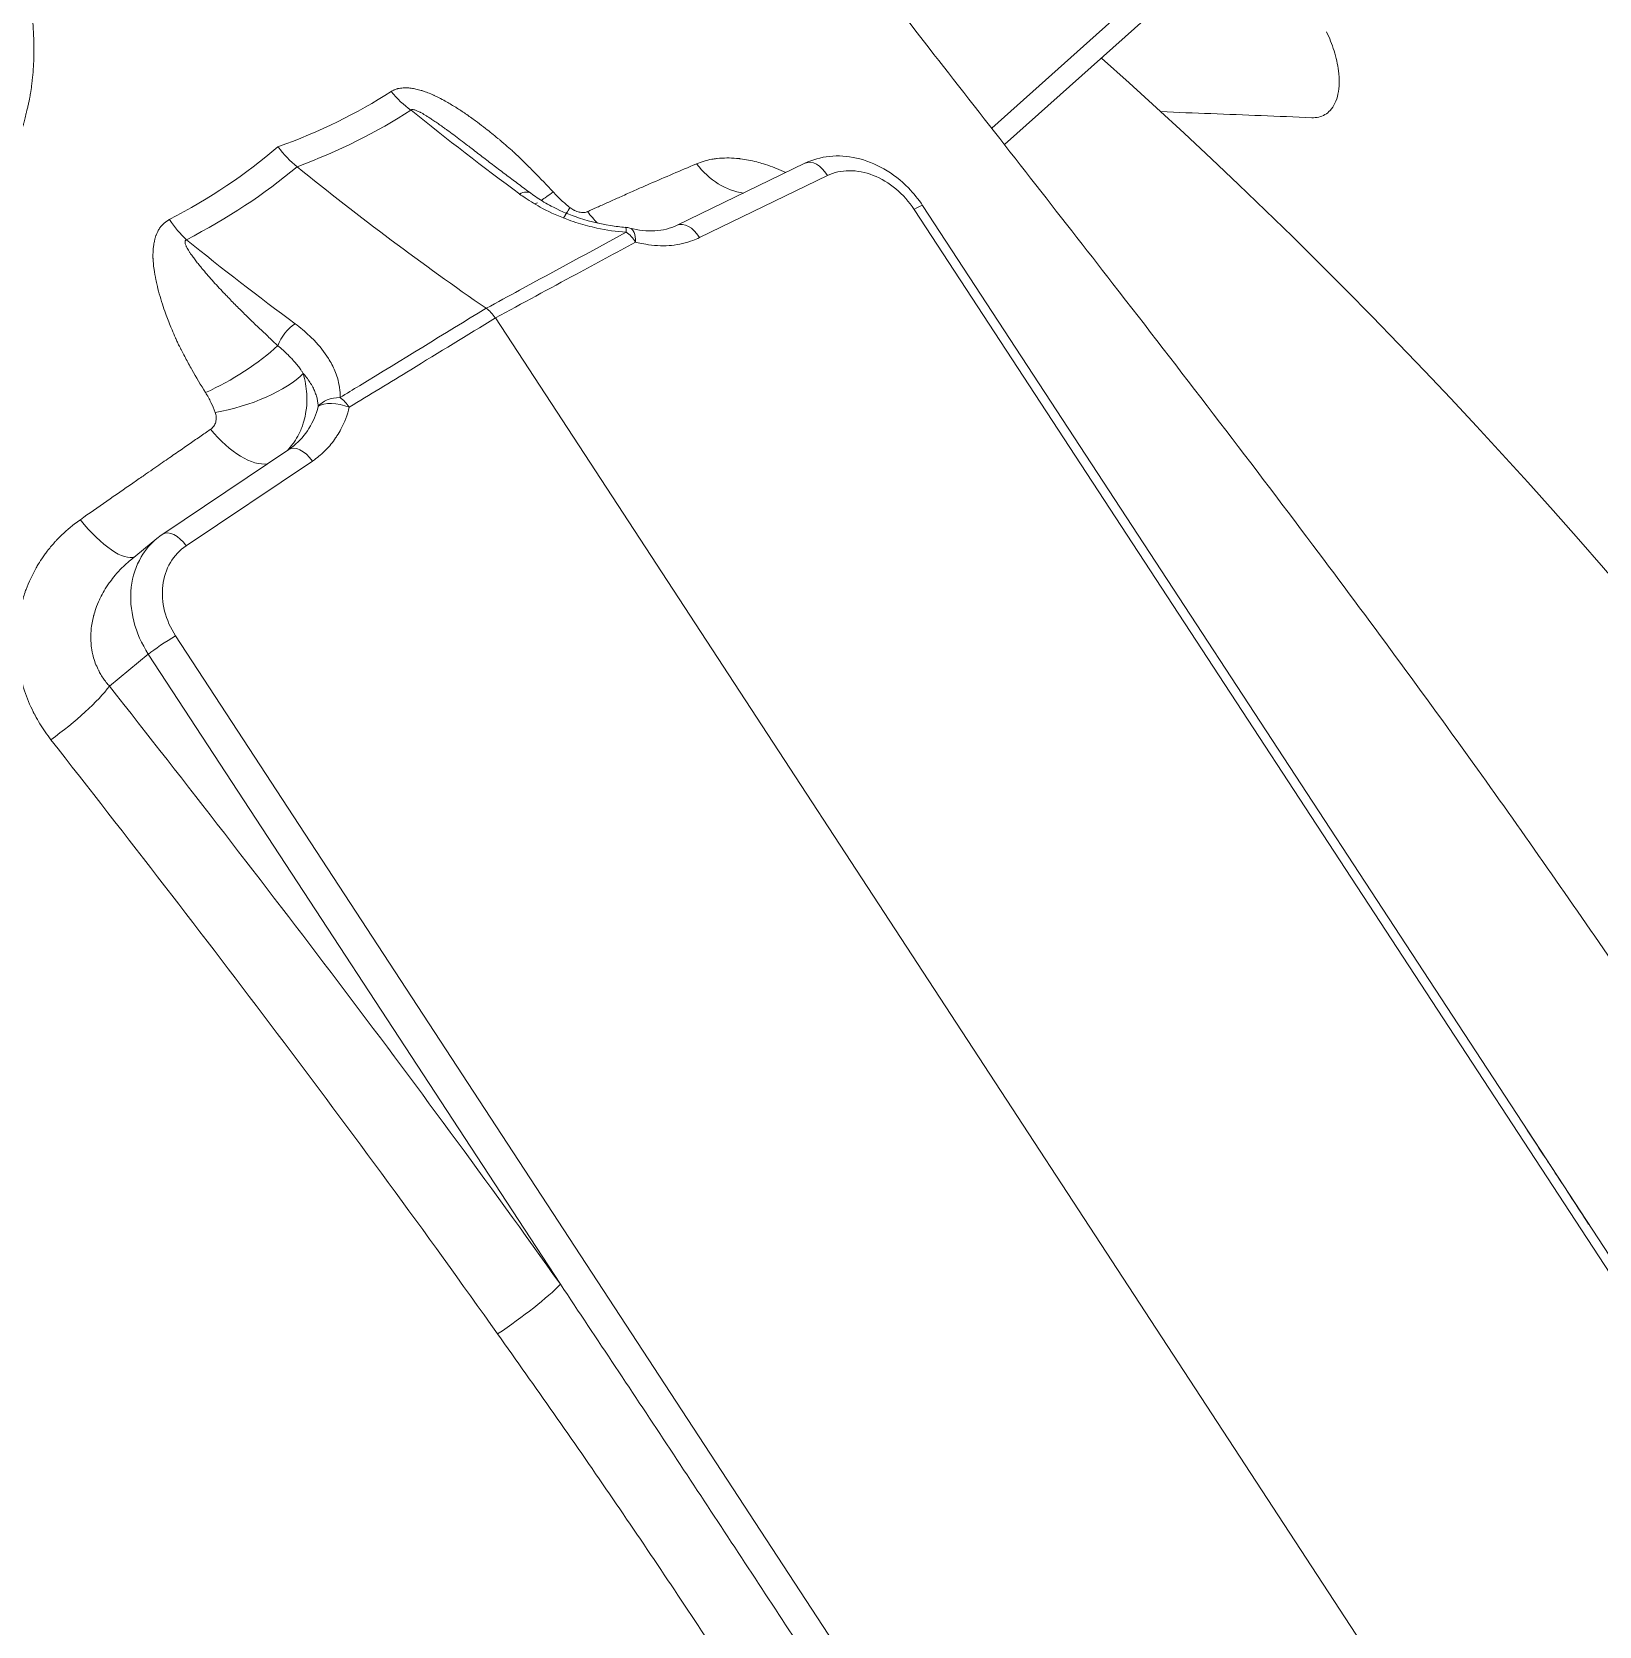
# Model space of a CAD drawing. Header units: millimetres. Extents: x -2122 to 22797, y 3569 to 89276.
# Drawn here: x 9213.5 to 9341.2, y 79889 to 80018.9 of the extents above; entities that cross this region are included whole.
import ezdxf

# ---------------------------------------------------------------- set-up
doc = ezdxf.new("R2010")
doc.units = ezdxf.units.MM
doc.header["$LTSCALE"] = 20
doc.layers.add('IA-TRAZ', color=8, linetype='Continuous', lineweight=5)

# ---------------------------------------------------------------- blocks, each defined once
blk = doc.blocks.new('A$C6cb7b9ed')
at = {"color": 0, "linetype": 'Continuous', "lineweight": 0, "extrusion": (2.77556e-16, 0.816497, 0.57735)}
for p, q in [((821.93, 4044.63), (853.56, 4072.92)), ((852.85, 4070.01), (822.97, 4043.29)), ((806.71, 4041.77), (796.28, 4036.72)), ((808.54, 4040.77), (798.1, 4035.71)), ((784.66, 4038.46), (784.91, 4038.55)), ((912.66, 3889.59), (815.6, 4038.01)), ((816.3, 4038.32), (913.36, 3889.9)), ((787.03, 4037.31), (787.29, 4037.76)), ((781.47, 4029.16), (888.72, 3865.15)), ((754.35, 4011.54), (764.64, 4018.45)), ((766.56, 4017.5), (756.27, 4010.59)), ((753.87, 4011.18), (751.7, 4009.4)), ((755.4, 4003.25), (852.45, 3854.83)), ((753.18, 4001.76), (750.01, 3999.15)), ((786.78, 3950.39), (753.18, 4001.76))]:
    blk.add_line(p, q, dxfattribs=at)
at = {"color": 0, "linetype": 'Continuous', "lineweight": 0, "extrusion": (2.28331e-16, 2.22045e-16, -1)}
blk.add_arc((-791.93, 4034.58), 1.98, 94.2581, 105.0596, dxfattribs=at)
at = {"color": 0, "linetype": 'Continuous', "lineweight": 0}
for centre, major_axis, ratio, start_param, end_param in [((903.06, 3911.87), (123.46, -213.84), 0.57735, 0, 3.141593), ((880.71, 3898.97), (-123.46, 213.84), 0.57735, -1.186965, -0.639892), ((807.58, 4040), (-0.86, 1.78), 0.614158, -1.430307, 0), ((795.66, 4198.56), (109.05, -188.88), 0.57735, -0.983527, -0.882466), ((783.18, 4037.74), (1.17, 1.59), 0.492071, 0, 0.793353), ((789.04, 4042.77), (4.62, 4.32), 0.105048, -2.638672, -2.332727), ((756.93, 4039.95), (2.91, -5.61), 0.502517, -1.327451, -0.96012), ((791.93, 4034.58), (0.15, 1.97), 0.078281, -0.645969, 0), ((797.14, 4034.94), (-0.86, 1.78), 0.614158, -1.430307, 0), ((786.51, 4193.28), (109.39, -189.47), 0.57735, -0.982029, -0.923964), ((791.93, 4034.58), (-0.94, 1.74), 0.617769, -1.45851, -0.868202), ((791.93, 4034.58), (0.51, 1.91), 0.425894, -1.042467, 0), ((765.03, 4027.25), (-1.17, -1.59), 0.492071, -2.24352, -1.014866), ((780.58, 4028.43), (-0.99, 1.71), 0.577353, -1.474821, -0.882446), ((759.63, 4025.79), (5.39, 3.3), 0.246854, -2.055005, -0.868055), ((760.39, 4024.16), (6.02, 1.94), 0.34943, -1.97794, -0.574528), ((759.98, 4024.82), (-5.14, 6.01), 0.850479, -3.157579, -2.597525), ((759.93, 4022.74), (3.55, -5.23), 0.464322, -1.37172, -0.211319), ((748.6, 4014.97), (3.59, -5.2), 0.334864, -1.363877, -0.066788), ((745.54, 3996.57), (4.97, 3.91), 0.197193, -1.784735, -0.629714), ((782.31, 3947.81), (5.15, 3.66), 0.132366, -1.791235, -0.621771)]:
    blk.add_ellipse(centre, major_axis=major_axis, ratio=ratio, start_param=start_param, end_param=end_param, dxfattribs=at)
at = {"color": 0, "linetype": 'Continuous', "lineweight": 0, "extrusion": (1.57104e-16, 2.83e-16, -1)}
blk.add_ellipse((773.16, 3836.87), major_axis=(156.55, -271.15), ratio=0.57735, start_param=-2.092467, end_param=-0.785398, dxfattribs=at)
at = {"color": 0, "linetype": 'Continuous', "lineweight": 0, "extrusion": (1.09707e-16, 1.37037e-16, -1)}
blk.add_ellipse((775.7, 4050.79), major_axis=(-3.43, 5.31), ratio=0.646812, start_param=-2.12655, end_param=-1.759218, dxfattribs=at)
at = {"color": 0, "linetype": 'Continuous', "lineweight": 0, "extrusion": (6.09555e-17, 2.27489e-16, -1)}
blk.add_ellipse((804.82, 4203.85), major_axis=(-109.39, 189.47), ratio=0.57735, start_param=-2.217629, end_param=-2.159563, dxfattribs=at)
at = {"color": 0, "linetype": 'Continuous', "lineweight": 0, "extrusion": (6.43272e-17, 1.65672e-16, -1)}
blk.add_ellipse((766.15, 4046.09), major_axis=(-3.21, 5.53), ratio=0.571351, start_param=-2.159989, end_param=-1.786904, dxfattribs=at)
at = {"color": 0, "linetype": 'Continuous', "lineweight": 0, "extrusion": (8.79625e-17, 2.18471e-16, -1)}
blk.add_ellipse((801.34, 4045.42), major_axis=(-2.48, 5.82), ratio=0.773828, start_param=-2.706291, end_param=-1.898756, dxfattribs=at)
at = {"color": 0, "linetype": 'Continuous', "lineweight": 0, "extrusion": (-2.56838e-16, 3.98726e-16, -1)}
blk.add_ellipse((790.44, 4041.51), major_axis=(3.77, 5.07), ratio=0.069728, start_param=-2.469379, end_param=-2.341737, dxfattribs=at)
at = {"color": 0, "linetype": 'Continuous', "lineweight": 0, "extrusion": (3.3904e-17, 3.21902e-16, -1)}
blk.add_ellipse((791.94, 4041.22), major_axis=(-2.67, 5.73), ratio=0.67801, start_param=-2.068425, end_param=-1.863691, dxfattribs=at)
at = {"color": 0, "linetype": 'Continuous', "lineweight": 0, "extrusion": (-4.21787e-16, 1.05071e-15, -1)}
blk.add_ellipse((814.64, 4037.24), major_axis=(1.65, 1.08), ratio=0.078258, start_param=-0.90078, end_param=0, dxfattribs=at)
at = {"color": 0, "linetype": 'Continuous', "lineweight": 0, "extrusion": (7.30047e-17, 2.19817e-16, -1)}
blk.add_ellipse((768.74, 4021.19), major_axis=(1.97, -0.06), ratio=0.750756, start_param=-2.65414, end_param=-1.562593, dxfattribs=at)
at = {"color": 0, "linetype": 'Continuous', "lineweight": 0, "extrusion": (2.5388e-16, 5.09209e-16, -1)}
blk.add_ellipse((768.74, 4021.19), major_axis=(-1.92, 0.47), ratio=0.46059, start_param=0.356051, end_param=1.893344, dxfattribs=at)
at = {"color": 0, "linetype": 'Continuous', "lineweight": 0, "extrusion": (3.68766e-17, 1.52617e-16, -1)}
blk.add_ellipse((768.74, 4021.19), major_axis=(1.03, -1.69), ratio=0.535203, start_param=-2.243756, end_param=-1.653449, dxfattribs=at)
at = {"color": 0, "linetype": 'Continuous', "lineweight": 0, "extrusion": (1.53405e-16, 1.6986e-16, -1)}
blk.add_ellipse((765.74, 4016.81), major_axis=(-1.1, 1.64), ratio=0.537384, start_param=0, end_param=1.511188, dxfattribs=at)
at = {"color": 0, "linetype": 'Continuous', "lineweight": 0, "extrusion": (9.15183e-17, 2.62034e-16, -1)}
blk.add_ellipse((755.46, 4009.9), major_axis=(-1.1, 1.64), ratio=0.537384, start_param=0, end_param=1.511188, dxfattribs=at)
at = {"color": 0, "linetype": 'Continuous', "lineweight": 0, "extrusion": (-1.78737e-16, 6.79037e-16, -1)}
blk.add_ellipse((754.58, 4002.56), major_axis=(1.65, 1.08), ratio=0.078258, start_param=-2.523936, end_param=-1.0055, dxfattribs=at)
at = {"color": 0, "linetype": 'Continuous', "lineweight": 0}
for points, knots in [([(779.6, 4125.72), (792.77, 4133.32), (807.99, 4137.34), (841.13, 4137.89), (859.09, 4134.3), (896.04, 4119.78), (915.04, 4108.74), (951.98, 4080.36), (969.91, 4063.02), (1002.89, 4023.84), (1017.93, 4002.01), (1043.64, 3956.06), (1054.31, 3931.95), (1070.19, 3883.83), (1075.41, 3859.83), (1079.82, 3814.32), (1079, 3792.81), (1071.32, 3754.51), (1064.45, 3737.7), (1047.06, 3713.2), (1037.51, 3704.37), (1026.53, 3698.03)], [0.785398, 0.785398, 0.785398, 0.785398, 1.095555, 1.095555, 1.412408, 1.412408, 1.734652, 1.734652, 2.057276, 2.057276, 2.379442, 2.379442, 2.701437, 2.701437, 3.023659, 3.023659, 3.346336, 3.346336, 3.668241, 3.668241, 3.926991, 3.926991, 3.926991, 3.926991]), ([(732.35, 4078.24), (732.72, 4077.81), (733.08, 4077.37), (733.78, 4076.49), (734.12, 4076.04), (734.79, 4075.15), (735.12, 4074.69), (735.76, 4073.78), (736.07, 4073.32), (736.68, 4072.39), (736.98, 4071.92), (737.52, 4071.05), (737.75, 4070.65), (738.25, 4069.81), (738.5, 4069.36), (738.99, 4068.45), (739.23, 4068), (739.69, 4067.09), (739.91, 4066.63), (740.16, 4066.1), (740.19, 4066.03), (740.52, 4065.3), (740.81, 4064.64), (741.11, 4063.9), (741.14, 4063.83), (741.33, 4063.35), (741.49, 4062.95), (741.76, 4062.2), (741.88, 4061.86), (742.25, 4060.76), (742.48, 4060.01), (742.89, 4058.52), (743.07, 4057.78), (743.36, 4056.35), (743.48, 4055.66), (743.67, 4054.3), (743.74, 4053.63), (743.8, 4052.83), (743.8, 4052.69), (743.84, 4052.04), (743.85, 4051.53), (743.85, 4050.79), (743.85, 4050.55), (743.82, 4049.72), (743.78, 4049.14), (743.7, 4048.41), (743.68, 4048.27), (743.64, 4047.9), (743.61, 4047.68), (743.56, 4047.41), (743.56, 4047.36), (743.53, 4047.22), (743.52, 4047.13), (743.49, 4047), (743.48, 4046.95), (743.46, 4046.85), (743.45, 4046.8), (743.43, 4046.7), (743.41, 4046.65), (743.39, 4046.55), (743.38, 4046.49), (743.35, 4046.38), (743.34, 4046.33), (743.31, 4046.21), (743.3, 4046.15), (743.27, 4046.06), (743.26, 4046.02), (743.23, 4045.89), (743.21, 4045.8), (743.17, 4045.64), (743.15, 4045.56), (743.12, 4045.41), (743.1, 4045.33), (743.06, 4045.19), (743.04, 4045.12), (743.01, 4045), (743, 4044.96), (742.97, 4044.83), (742.94, 4044.75), (742.89, 4044.57), (742.87, 4044.48), (742.82, 4044.32), (742.8, 4044.23), (742.75, 4044.07), (742.72, 4043.99), (742.69, 4043.9), (742.69, 4043.89), (742.69, 4043.88)], [0, 0, 0, 0, 0.00085251, 0.00085251, 0.00170236, 0.00170236, 0.00255038, 0.00255038, 0.00339841, 0.00339841, 0.00424835, 0.00424835, 0.00496213, 0.00496213, 0.00575154, 0.00575154, 0.00653777, 0.00653777, 0.00732252, 0.00732252, 0.00744319, 0.00744319, 0.00855278, 0.00855278, 0.00868372, 0.00868372, 0.0093531, 0.0093531, 0.00992425, 0.00992425, 0.01118259, 0.01118259, 0.01240532, 0.01240532, 0.0135571, 0.0135571, 0.01465739, 0.01465739, 0.01488638, 0.01488638, 0.0157277, 0.0157277, 0.01612691, 0.01612691, 0.01712065, 0.01712065, 0.01736745, 0.01736745, 0.01774629, 0.01774629, 0.0178324, 0.0178324, 0.01798771, 0.01798771, 0.01807198, 0.01807198, 0.01815835, 0.01815835, 0.01824719, 0.01824719, 0.01834095, 0.01834095, 0.0184382, 0.0184382, 0.01854286, 0.01854286, 0.01860798, 0.01860798, 0.01876304, 0.01876304, 0.01889938, 0.01889938, 0.01902974, 0.01902974, 0.01915589, 0.01915589, 0.01922824, 0.01922824, 0.01938331, 0.01938331, 0.01953838, 0.01953838, 0.01968216, 0.01968216, 0.01982919, 0.01982919, 0.01984851, 0.01984851, 0.01984851, 0.01984851]), ([(800.18, 4072.99), (802.11, 4070.39), (804.05, 4067.81), (810.1, 4059.83), (814.23, 4054.49), (822.86, 4043.43), (827.34, 4037.71), (837.28, 4024.91), (842.73, 4017.82), (852.64, 4004.62), (857.11, 3998.55), (865.35, 3987.06), (869.13, 3981.66), (876.23, 3971.24), (879.56, 3966.22), (886.2, 3955.97), (889.5, 3950.74), (896.03, 3940.09), (899.26, 3934.68), (905.52, 3923.82), (908.56, 3918.37), (914.31, 3907.62), (917.04, 3902.32), (922.28, 3891.76), (924.79, 3886.5), (929.68, 3875.89), (932.05, 3870.53), (936.74, 3859.6), (939.05, 3854.02), (943.71, 3842.4), (946.05, 3836.36), (950.63, 3824.05), (952.86, 3817.78), (957.1, 3805.36), (959.1, 3799.2), (962.87, 3787), (964.64, 3780.96), (967.95, 3768.97), (969.49, 3763.03), (972.37, 3751.23), (973.71, 3745.37), (976.22, 3733.52), (977.4, 3727.53), (979.55, 3715.56), (980.52, 3709.57), (982.22, 3697.78), (982.95, 3691.98), (984.2, 3680.49), (984.71, 3674.81), (985.53, 3663.52), (985.83, 3657.91), (986.22, 3646.76), (986.3, 3641.22), (986.26, 3630.19), (986.13, 3624.69), (985.64, 3613.79), (985.29, 3608.37), (984.35, 3597.66), (983.76, 3592.36), (982.37, 3581.92), (981.55, 3576.78), (979.72, 3566.72), (978.7, 3561.8), (976.44, 3552.08), (975.2, 3547.28), (972.5, 3537.84), (971.04, 3533.19), (967.9, 3524.04), (966.22, 3519.53), (962.64, 3510.69), (960.74, 3506.34), (956.73, 3497.83), (954.62, 3493.66), (950.2, 3485.55), (947.89, 3481.61), (943.1, 3473.96), (940.62, 3470.26), (935.49, 3463.11), (932.84, 3459.64), (929.29, 3455.3), (928.48, 3454.33), (927.66, 3453.37)], [0, 0, 0, 0, 10.000444, 10.000444, 31.028217, 31.028217, 53.537141, 53.537141, 81.016903, 81.016903, 104.010363, 104.010363, 123.939524, 123.939524, 142.080217, 142.080217, 160.669838, 160.669838, 179.582982, 179.582982, 198.277969, 198.277969, 216.183543, 216.183543, 233.713429, 233.713429, 251.410426, 251.410426, 269.730041, 269.730041, 289.479912, 289.479912, 309.894428, 309.894428, 329.894553, 329.894553, 349.520124, 349.520124, 368.826531, 368.826531, 387.936717, 387.936717, 407.534031, 407.534031, 427.242026, 427.242026, 446.499126, 446.499126, 465.528416, 465.528416, 484.547912, 484.547912, 503.563549, 503.563549, 522.69699, 522.69699, 541.860103, 541.860103, 560.948616, 560.948616, 579.85912, 579.85912, 598.397644, 598.397644, 616.928356, 616.928356, 635.410191, 635.410191, 653.852124, 653.852124, 672.255622, 672.255622, 690.539425, 690.539425, 708.547793, 708.547793, 726.235457, 726.235457, 743.643818, 743.643818, 748.699397, 748.699397, 748.699397, 748.699397]), ([(849.23, 4052.49), (849.47, 4051.98), (849.68, 4051.46), (850.01, 4050.39), (850.14, 4049.84), (850.29, 4048.62), (850.28, 4047.97), (850.05, 4046.87), (849.83, 4046.41), (849.27, 4045.81), (848.96, 4045.62), (848.41, 4045.5), (848.22, 4045.48), (848.02, 4045.49)], [0, 0, 0, 0, 0.0854983, 0.0854983, 0.1784244, 0.1784244, 0.2988855, 0.2988855, 0.4145295, 0.4145295, 0.5108065, 0.5108065, 0.5579637, 0.5579637, 0.5579637, 0.5579637]), ([(772.97, 4047.62), (773.03, 4047.65), (773.09, 4047.69), (773.18, 4047.73), (773.2, 4047.74), (773.3, 4047.78), (773.37, 4047.81), (773.47, 4047.84), (773.49, 4047.85), (773.59, 4047.87), (773.66, 4047.88), (773.76, 4047.9), (773.8, 4047.9), (773.9, 4047.92), (773.98, 4047.92), (774.09, 4047.92), (774.12, 4047.92), (774.27, 4047.92), (774.38, 4047.92), (774.53, 4047.9), (774.57, 4047.89), (774.74, 4047.87), (774.87, 4047.85), (775.13, 4047.79), (775.27, 4047.75), (775.45, 4047.7), (775.49, 4047.69), (775.53, 4047.67), (775.54, 4047.67), (775.69, 4047.62), (775.83, 4047.57), (776.12, 4047.46), (776.28, 4047.4), (776.45, 4047.32), (776.46, 4047.31), (776.61, 4047.24), (776.75, 4047.18), (777.05, 4047.03), (777.22, 4046.93), (777.65, 4046.69), (777.92, 4046.53), (778.22, 4046.35), (778.25, 4046.33), (778.53, 4046.15), (778.79, 4045.98), (779.31, 4045.62), (779.58, 4045.43), (779.91, 4045.19), (779.96, 4045.15), (780.24, 4044.95), (780.46, 4044.78), (781.01, 4044.34), (781.34, 4044.08), (781.74, 4043.75), (781.8, 4043.7), (782.06, 4043.48), (782.25, 4043.31), (782.45, 4043.14), (782.46, 4043.13), (782.56, 4043.04), (782.64, 4042.97), (782.78, 4042.85), (782.82, 4042.81), (782.87, 4042.77), (782.87, 4042.77), (782.92, 4042.72), (782.97, 4042.68), (783.02, 4042.63)], [0, 0, 0, 0, 0.000133628, 0.000133628, 0.000195998, 0.000195998, 0.000335198, 0.000335198, 0.000391995, 0.000391995, 0.000522227, 0.000522227, 0.000587993, 0.000587993, 0.000722295, 0.000722295, 0.000783991, 0.000783991, 0.000978617, 0.000978617, 0.001048041, 0.001048041, 0.001264921, 0.001264921, 0.001500356, 0.001500356, 0.001567982, 0.001567982, 0.0015808, 0.0015808, 0.001822737, 0.001822737, 0.002088748, 0.002088748, 0.002117547, 0.002117547, 0.002351973, 0.002351973, 0.002653437, 0.002653437, 0.003135964, 0.003135964, 0.003191716, 0.003191716, 0.003661389, 0.003661389, 0.004172513, 0.004172513, 0.004276383, 0.004276383, 0.004703946, 0.004703946, 0.005358522, 0.005358522, 0.005487937, 0.005487937, 0.005879932, 0.005879932, 0.005897334, 0.005897334, 0.00607593, 0.00607593, 0.006166788, 0.006166788, 0.006173929, 0.006173929, 0.006271916, 0.006271916, 0.006271916, 0.006271916]), ([(779.57, 4042.95), (779.45, 4043.04), (779.33, 4043.13), (779.02, 4043.37), (778.83, 4043.52), (778.45, 4043.8), (778.27, 4043.94), (777.9, 4044.22), (777.72, 4044.35), (777.47, 4044.53), (777.4, 4044.58), (777.22, 4044.71), (777.1, 4044.8), (776.86, 4044.96), (776.75, 4045.05), (776.52, 4045.2), (776.41, 4045.27), (776.21, 4045.41), (776.12, 4045.47), (775.95, 4045.57), (775.88, 4045.62), (775.74, 4045.71), (775.67, 4045.75), (775.53, 4045.83), (775.46, 4045.87), (775.37, 4045.91), (775.35, 4045.92), (775.28, 4045.96), (775.24, 4045.98), (775.15, 4046.02), (775.11, 4046.04), (775.03, 4046.07), (774.99, 4046.09), (774.92, 4046.11), (774.89, 4046.12), (774.83, 4046.14), (774.8, 4046.14), (774.77, 4046.15), (774.76, 4046.15), (774.73, 4046.15), (774.71, 4046.15), (774.67, 4046.15), (774.65, 4046.14), (774.62, 4046.13), (774.61, 4046.12), (774.6, 4046.11), (774.6, 4046.11), (774.59, 4046.11)], [0.003507053, 0.003507053, 0.003507053, 0.003507053, 0.00375147, 0.00375147, 0.004136341, 0.004136341, 0.004509524, 0.004509524, 0.004865516, 0.004865516, 0.00500196, 0.00500196, 0.005232701, 0.005232701, 0.005455604, 0.005455604, 0.005665262, 0.005665262, 0.00583562, 0.00583562, 0.005969262, 0.005969262, 0.006097241, 0.006097241, 0.006217096, 0.006217096, 0.00625245, 0.00625245, 0.006328329, 0.006328329, 0.006397824, 0.006397824, 0.006460865, 0.006460865, 0.006509033, 0.006509033, 0.006553427, 0.006553427, 0.006565072, 0.006565072, 0.006599376, 0.006599376, 0.006632226, 0.006632226, 0.006664905, 0.006664905, 0.00666928, 0.00666928, 0.00666928, 0.00666928]), ([(848.02, 4045.49), (845.28, 4045.6), (842.54, 4045.71), (838.44, 4045.87), (837.08, 4045.92), (835.72, 4045.98)], [0, 0, 0, 0, 10, 10, 14.953872, 14.953872, 14.953872, 14.953872]), ([(784.36, 4039.33), (784.04, 4039.56), (783.72, 4039.8), (783.08, 4040.28), (782.76, 4040.52), (782.12, 4041), (781.8, 4041.24), (781.16, 4041.72), (780.84, 4041.97), (780.21, 4042.46), (779.89, 4042.7), (779.57, 4042.95)], [4.85095482, 4.85095482, 4.85095482, 4.85095482, 4.85721279, 4.85721279, 4.86347076, 4.86347076, 4.86972872, 4.86972872, 4.87598669, 4.87598669, 4.88224465, 4.88224465, 4.88224465, 4.88224465]), ([(783.02, 4042.63), (783.09, 4042.57), (783.15, 4042.51), (783.22, 4042.44), (783.29, 4042.38), (783.36, 4042.31), (783.43, 4042.25), (783.56, 4042.12), (783.7, 4041.98), (783.83, 4041.85), (784.1, 4041.59), (784.36, 4041.33), (784.63, 4041.06), (785.15, 4040.53), (785.67, 4039.98), (786.18, 4039.44)], [-0.00000006, -0.00000006, -0.00000006, -0.00000006, 0.000142653, 0.000142653, 0.000142653, 0.000285365, 0.000285365, 0.000285365, 0.00057079, 0.00057079, 0.00057079, 0.001141641, 0.001141641, 0.001141641, 0.002283341, 0.002283341, 0.002283341, 0.002283341]), ([(788.99, 4037.83), (789.12, 4037.89), (789.25, 4037.95), (789.5, 4038.07), (789.64, 4038.13), (789.9, 4038.25), (790.04, 4038.31), (790.32, 4038.43), (790.46, 4038.5), (790.76, 4038.63), (790.91, 4038.7), (791.21, 4038.83), (791.36, 4038.9), (791.67, 4039.04), (791.83, 4039.11), (792.17, 4039.26), (792.34, 4039.34), (792.71, 4039.5), (792.91, 4039.59), (793.27, 4039.75), (793.42, 4039.82), (793.66, 4039.92), (793.73, 4039.95), (794.45, 4040.27), (795.08, 4040.54), (796.35, 4041.08), (796.97, 4041.35), (797.69, 4041.65), (797.78, 4041.69), (797.87, 4041.73)], [0, 0, 0, 0, 0.000286094, 0.000286094, 0.000582419, 0.000582419, 0.000889997, 0.000889997, 0.00122528, 0.00122528, 0.00156743, 0.00156743, 0.001925965, 0.001925965, 0.002303974, 0.002303974, 0.002719461, 0.002719461, 0.003192951, 0.003192951, 0.003572258, 0.003572258, 0.003754222, 0.003754222, 0.005310753, 0.005310753, 0.006901505, 0.006901505, 0.007144515, 0.007144515, 0.007144515, 0.007144515]), ([(797.87, 4041.73), (798.27, 4041.9), (798.69, 4042.02), (799.13, 4042.1), (799.25, 4042.12), (799.38, 4042.14), (799.51, 4042.15), (799.52, 4042.16), (799.54, 4042.16), (799.56, 4042.16), (799.81, 4042.19), (800.07, 4042.2), (800.34, 4042.21), (800.6, 4042.21), (800.86, 4042.2), (801.12, 4042.17), (801.2, 4042.17), (801.27, 4042.16), (801.35, 4042.15), (801.35, 4042.15), (801.36, 4042.15), (801.37, 4042.15), (801.39, 4042.15), (801.42, 4042.14), (801.45, 4042.14), (801.88, 4042.08), (802.33, 4042), (802.78, 4041.88), (802.96, 4041.83), (803.15, 4041.78), (803.34, 4041.72), (803.38, 4041.71), (803.43, 4041.69), (803.48, 4041.68), (803.74, 4041.59), (804, 4041.5), (804.26, 4041.39), (804.3, 4041.38), (804.34, 4041.36), (804.38, 4041.35), (804.63, 4041.24), (804.89, 4041.13), (805.14, 4041.01)], [0, 0, 0, 0, 0.001018835, 0.001018835, 0.001018835, 0.001307324, 0.001307324, 0.001307324, 0.001345817, 0.001345817, 0.001345817, 0.001918199, 0.001918199, 0.001918199, 0.002467159, 0.002467159, 0.002467159, 0.002620907, 0.002620907, 0.002620907, 0.002633768, 0.002633768, 0.002633768, 0.002691634, 0.002691634, 0.002691634, 0.003585377, 0.003585377, 0.003585377, 0.003945711, 0.003945711, 0.003945711, 0.004037451, 0.004037451, 0.004037451, 0.004536587, 0.004536587, 0.004536587, 0.004612795, 0.004612795, 0.004612795, 0.005099348, 0.005099348, 0.005099348, 0.005099348]), ([(806.71, 4041.77), (807.33, 4042.07), (808.01, 4042.26), (809.42, 4042.41), (810.17, 4042.36), (811.67, 4042.02), (812.44, 4041.72), (813.87, 4040.9), (814.55, 4040.37), (815.57, 4039.32), (815.96, 4038.84), (816.3, 4038.32)], [0, 0, 0, 0, 2.300778, 2.300778, 4.692253, 4.692253, 7.207448, 7.207448, 9.7645, 9.7645, 11.606047, 11.606047, 11.606047, 11.606047]), ([(815.6, 4038.01), (815.2, 4038.64), (814.69, 4039.21), (813.55, 4040.16), (812.92, 4040.53), (811.62, 4041.04), (810.95, 4041.17), (809.68, 4041.16), (809.07, 4041.03), (808.54, 4040.77)], [3.141593, 3.141593, 3.141593, 3.141593, 3.521202, 3.521202, 3.900811, 3.900811, 4.28042, 4.28042, 4.660029, 4.660029, 4.660029, 4.660029]), ([(792.14, 4036.15), (791.32, 4036.2), (790.52, 4036.32), (789.74, 4036.49), (789.23, 4036.6), (788.72, 4036.74), (788.23, 4036.89), (787.96, 4036.98), (787.69, 4037.07), (787.43, 4037.16), (786.69, 4037.43), (785.99, 4037.74), (785.32, 4038.09), (785.07, 4038.23), (784.82, 4038.36), (784.59, 4038.51), (784.35, 4038.65), (784.12, 4038.8), (783.9, 4038.95), (783.74, 4039.05), (783.59, 4039.16), (783.45, 4039.26)], [0, 0, 0, 0, 0.001227759, 0.001227759, 0.001227759, 0.002021802, 0.002021802, 0.002021802, 0.002455517, 0.002455517, 0.002455517, 0.003683276, 0.003683276, 0.003683276, 0.004142757, 0.004142757, 0.004142757, 0.00460009, 0.00460009, 0.00460009, 0.004911035, 0.004911035, 0.004911035, 0.004911035]), ([(784.36, 4039.33), (784.69, 4039.08), (785.05, 4038.84), (785.62, 4038.5), (785.82, 4038.39), (786.63, 4037.96), (787.29, 4037.67), (788.89, 4037.1), (789.87, 4036.85), (791.27, 4036.63), (791.67, 4036.58), (792.08, 4036.55)], [0, 0, 0, 0, 1.492649, 1.492649, 2.250261, 2.250261, 4.533492, 4.533492, 7.545117, 7.545117, 8.768273, 8.768273, 8.768273, 8.768273]), ([(786.18, 4039.44), (786.39, 4039.2), (786.61, 4038.98), (786.84, 4038.77), (787.07, 4038.56), (787.31, 4038.36), (787.55, 4038.16)], [0, 0, 0, 0, 0.0004759905, 0.0004759905, 0.0004759905, 0.0009497758, 0.0009497758, 0.0009497758, 0.0009497758]), ([(787.55, 4038.16), (787.65, 4038.09), (787.75, 4038.02), (787.86, 4037.96), (787.88, 4037.95), (787.9, 4037.94), (787.93, 4037.93), (787.98, 4037.9), (788.04, 4037.88), (788.1, 4037.85), (788.11, 4037.85), (788.11, 4037.85), (788.12, 4037.85), (788.18, 4037.83), (788.24, 4037.81), (788.3, 4037.79), (788.36, 4037.78), (788.42, 4037.77), (788.49, 4037.76), (788.55, 4037.75), (788.61, 4037.75), (788.68, 4037.76), (788.75, 4037.76), (788.81, 4037.77), (788.88, 4037.79), (788.92, 4037.8), (788.96, 4037.82), (788.99, 4037.83)], [0, 0, 0, 0, 0.0001859308, 0.0001859308, 0.0001859308, 0.0002242949, 0.0002242949, 0.0002242949, 0.0003242385, 0.0003242385, 0.0003242385, 0.0003346764, 0.0003346764, 0.0003346764, 0.0004358644, 0.0004358644, 0.0004358644, 0.0005444251, 0.0005444251, 0.0005444251, 0.000659112, 0.000659112, 0.000659112, 0.0007894936, 0.0007894936, 0.0007894936, 0.0008717288, 0.0008717288, 0.0008717288, 0.0008717288]), ([(755.71, 4026.87), (755.7, 4026.88), (755.69, 4026.89), (755.66, 4026.95), (755.64, 4027), (755.6, 4027.09), (755.57, 4027.15), (755.5, 4027.3), (755.46, 4027.4), (755.41, 4027.51), (755.4, 4027.52), (755.3, 4027.75), (755.2, 4027.97), (755.08, 4028.27), (755.05, 4028.34), (754.87, 4028.79), (754.72, 4029.16), (754.5, 4029.79), (754.41, 4030.03), (754.24, 4030.57), (754.15, 4030.85), (754, 4031.41), (753.93, 4031.67), (753.85, 4032.02), (753.84, 4032.1), (753.81, 4032.21), (753.8, 4032.24), (753.74, 4032.56), (753.69, 4032.84), (753.62, 4033.3), (753.6, 4033.47), (753.58, 4033.77), (753.57, 4033.88), (753.56, 4034.02), (753.56, 4034.04), (753.56, 4034.13), (753.56, 4034.19), (753.56, 4034.39), (753.56, 4034.53), (753.58, 4034.78), (753.59, 4034.9), (753.62, 4035.14), (753.64, 4035.27), (753.69, 4035.49), (753.71, 4035.58), (753.75, 4035.73), (753.78, 4035.8), (753.81, 4035.91), (753.83, 4035.94), (753.88, 4036.06), (753.91, 4036.14), (753.96, 4036.24), (753.97, 4036.26), (754.03, 4036.36), (754.08, 4036.45), (754.17, 4036.57), (754.2, 4036.6), (754.27, 4036.69), (754.32, 4036.74), (754.5, 4036.93), (754.65, 4037.04), (754.84, 4037.15), (754.87, 4037.17), (754.89, 4037.18)], [-0.000000048, -0.000000048, -0.000000048, -0.000000048, 0.000024112, 0.000024112, 0.000104133, 0.000104133, 0.000193314, 0.000193314, 0.000369585, 0.000369585, 0.000386689, 0.000386689, 0.000773437, 0.000773437, 0.00090161, 0.00090161, 0.001546934, 0.001546934, 0.001970157, 0.001970157, 0.002456647, 0.002456647, 0.002901139, 0.002901139, 0.003040638, 0.003040638, 0.003093928, 0.003093928, 0.003571346, 0.003571346, 0.003867426, 0.003867426, 0.0040608, 0.0040608, 0.004099832, 0.004099832, 0.004205831, 0.004205831, 0.004441242, 0.004441242, 0.004640923, 0.004640923, 0.00487007, 0.00487007, 0.005027671, 0.005027671, 0.005153707, 0.005153707, 0.005221045, 0.005221045, 0.005382595, 0.005382595, 0.00541442, 0.00541442, 0.005596638, 0.005596638, 0.005673012, 0.005673012, 0.005801168, 0.005801168, 0.006138772, 0.006138772, 0.006187917, 0.006187917, 0.006187917, 0.006187917]), ([(792.44, 4036.49), (793.14, 4036.3), (793.83, 4036.23), (795.13, 4036.3), (795.75, 4036.46), (796.28, 4036.72)], [0, 0, 0, 0, 2.52429, 2.52429, 5.206724, 5.206724, 5.206724, 5.206724]), ([(756.29, 4035.54), (756.27, 4035.53), (756.25, 4035.52), (756.22, 4035.5), (756.21, 4035.49), (756.19, 4035.46), (756.18, 4035.44), (756.17, 4035.42), (756.17, 4035.42), (756.17, 4035.4), (756.17, 4035.38), (756.17, 4035.33), (756.17, 4035.31), (756.18, 4035.28), (756.18, 4035.27), (756.19, 4035.23), (756.2, 4035.19), (756.22, 4035.12), (756.24, 4035.08), (756.27, 4035.01), (756.28, 4034.98), (756.33, 4034.89), (756.36, 4034.83), (756.43, 4034.71), (756.47, 4034.65), (756.55, 4034.52), (756.59, 4034.46), (756.64, 4034.38), (756.66, 4034.36), (756.74, 4034.25), (756.81, 4034.15), (756.95, 4033.95), (757.03, 4033.85), (757.19, 4033.64), (757.27, 4033.54), (757.42, 4033.36), (757.49, 4033.28), (757.68, 4033.04), (757.81, 4032.89), (758.09, 4032.56), (758.24, 4032.4), (758.53, 4032.07), (758.69, 4031.9), (759, 4031.56), (759.16, 4031.39), (759.38, 4031.16), (759.45, 4031.09), (759.75, 4030.77), (760, 4030.51), (760.51, 4030), (760.77, 4029.74), (761.3, 4029.22), (761.57, 4028.95), (762.12, 4028.41), (762.41, 4028.15), (762.98, 4027.61), (763.27, 4027.34), (763.62, 4027.01), (763.68, 4026.96), (763.74, 4026.9)], [0, 0, 0, 0, 0.000033329, 0.000033329, 0.000066866, 0.000066866, 0.000102508, 0.000102508, 0.000105918, 0.000105918, 0.000149782, 0.000149782, 0.00019734, 0.00019734, 0.000211835, 0.000211835, 0.000280445, 0.000280445, 0.000355178, 0.000355178, 0.000423671, 0.000423671, 0.000545335, 0.000545335, 0.000672659, 0.000672659, 0.000808005, 0.000808005, 0.000847342, 0.000847342, 0.001061945, 0.001061945, 0.001284783, 0.001284783, 0.001520164, 0.001520164, 0.001694684, 0.001694684, 0.002053692, 0.002053692, 0.00243321, 0.00243321, 0.002824455, 0.002824455, 0.003231228, 0.003231228, 0.003389368, 0.003389368, 0.004000932, 0.004000932, 0.004631701, 0.004631701, 0.005288518, 0.005288518, 0.00595802, 0.00595802, 0.006639849, 0.006639849, 0.006778736, 0.006778736, 0.006778736, 0.006778736]), ([(780.72, 4029.95), (781.63, 4030.44), (782.54, 4030.94), (783.45, 4031.43), (786.35, 4033), (789.24, 4034.57), (792.14, 4036.15)], [0, 0, 0, 0, 0.002, 0.002, 0.002, 0.008364631, 0.008364631, 0.008364631, 0.008364631]), ([(792.89, 4035.35), (791.29, 4034.48), (789.68, 4033.61), (785.87, 4031.55), (783.67, 4030.35), (781.47, 4029.16)], [0.002163505, 0.002163505, 0.002163505, 0.002163505, 0.005689604, 0.005689604, 0.010528155, 0.010528155, 0.010528155, 0.010528155]), ([(798.1, 4035.71), (797.93, 4035.63), (797.76, 4035.55), (797.58, 4035.49), (797.03, 4035.28), (796.44, 4035.14), (795.83, 4035.08), (795.76, 4035.08), (795.69, 4035.07), (795.63, 4035.07), (795.01, 4035.02), (794.36, 4035.06), (793.73, 4035.17), (793.52, 4035.2), (793.31, 4035.25), (793.1, 4035.3), (793.03, 4035.32), (792.96, 4035.33), (792.89, 4035.35)], [4.7647489, 4.7647489, 4.7647489, 4.7647489, 4.8379541, 4.8379541, 4.8379541, 5.0616245, 5.0616245, 5.0616245, 5.0858457, 5.0858457, 5.0858457, 5.3093672, 5.3093672, 5.3093672, 5.38267, 5.38267, 5.38267, 5.4069424, 5.4069424, 5.4069424, 5.4069424]), ([(765.14, 4028.69), (765.36, 4028.54), (765.56, 4028.37), (765.76, 4028.21), (765.96, 4028.04), (766.15, 4027.87), (766.33, 4027.7), (766.46, 4027.58), (766.58, 4027.46), (766.69, 4027.34), (767.15, 4026.87), (767.54, 4026.38), (767.86, 4025.87), (768.06, 4025.54), (768.24, 4025.19), (768.39, 4024.85), (768.46, 4024.66), (768.53, 4024.48), (768.59, 4024.29), (768.75, 4023.75), (768.83, 4023.22), (768.81, 4022.67)], [0, 0, 0, 0, 0.000461262, 0.000461262, 0.000461262, 0.000924212, 0.000924212, 0.000924212, 0.001238675, 0.001238675, 0.001238675, 0.002478225, 0.002478225, 0.002478225, 0.003280936, 0.003280936, 0.003280936, 0.003719184, 0.003719184, 0.003719184, 0.004962359, 0.004962359, 0.004962359, 0.004962359]), ([(768.81, 4022.67), (769.34, 4023), (769.86, 4023.32), (770.39, 4023.64), (773.83, 4025.74), (777.28, 4027.85), (780.72, 4029.95)], [0.000887799, 0.000887799, 0.000887799, 0.000887799, 0.002, 0.002, 0.002, 0.00925243, 0.00925243, 0.00925243, 0.00925243]), ([(781.47, 4029.16), (779.17, 4027.75), (775.2, 4025.33), (771.23, 4022.9), (769.56, 4021.88)], [0, 0, 0, 0, 0.004838551, 0.00836465, 0.00836465, 0.00836465, 0.00836465]), ([(757.84, 4023.08), (757.46, 4023.7), (757.09, 4024.32), (756.55, 4025.27), (756.38, 4025.59), (756.12, 4026.07), (756.04, 4026.22), (755.92, 4026.45), (755.88, 4026.52), (755.84, 4026.61), (755.83, 4026.62), (755.79, 4026.71), (755.75, 4026.79), (755.71, 4026.87)], [0, 0, 0, 0, 0.001141701, 0.001141701, 0.001712551, 0.001712551, 0.001997976, 0.001997976, 0.002122912, 0.002122912, 0.002140688, 0.002140688, 0.002283401, 0.002283401, 0.002283401, 0.002283401]), ([(763.74, 4026.9), (763.89, 4026.78), (764.04, 4026.66), (764.31, 4026.41), (764.44, 4026.28), (764.67, 4026.05), (764.77, 4025.95), (764.97, 4025.74), (765.07, 4025.62), (765.26, 4025.4), (765.35, 4025.29), (765.52, 4025.07), (765.6, 4024.95), (765.72, 4024.77), (765.77, 4024.71), (765.81, 4024.64)], [0, 0, 0, 0, 0.000327964, 0.000327964, 0.000648353, 0.000648353, 0.000904875, 0.000904875, 0.001177252, 0.001177252, 0.00144487, 0.00144487, 0.001707347, 0.001707347, 0.00185804, 0.00185804, 0.00185804, 0.00185804]), ([(765.81, 4024.64), (765.97, 4024.08), (766.06, 4023.52), (766.09, 4022.97), (766.1, 4022.83), (766.11, 4022.69), (766.11, 4022.55), (766.11, 4022.21), (766.08, 4021.88), (766.03, 4021.55), (765.99, 4021.27), (765.93, 4021), (765.86, 4020.74), (765.84, 4020.69), (765.83, 4020.64), (765.81, 4020.59), (765.72, 4020.28), (765.6, 4019.98), (765.45, 4019.7), (765.34, 4019.47), (765.21, 4019.25), (765.07, 4019.04), (765.03, 4018.99), (765, 4018.94), (764.96, 4018.89), (764.82, 4018.71), (764.68, 4018.53), (764.52, 4018.37)], [0, 0, 0, 0, 0.000921526, 0.000921526, 0.000921526, 0.001152155, 0.001152155, 0.001152155, 0.001728233, 0.001728233, 0.001728233, 0.002211671, 0.002211671, 0.002211671, 0.002304311, 0.002304311, 0.002304311, 0.002880388, 0.002880388, 0.002880388, 0.003342503, 0.003342503, 0.003342503, 0.003456466, 0.003456466, 0.003456466, 0.003876907, 0.003876907, 0.003876907, 0.003876907]), ([(767.02, 4021.94), (767.02, 4022.06), (767.01, 4022.17), (766.98, 4022.39), (766.96, 4022.51), (766.9, 4022.74), (766.86, 4022.86), (766.78, 4023.1), (766.73, 4023.22), (766.62, 4023.47), (766.55, 4023.6), (766.39, 4023.86), (766.31, 4023.99), (766.13, 4024.25), (766.03, 4024.38), (765.89, 4024.55), (765.85, 4024.6), (765.81, 4024.64)], [0, 0, 0, 0, 0.00027917, 0.00027917, 0.000566024, 0.000566024, 0.000871053, 0.000871053, 0.001176083, 0.001176083, 0.00152385, 0.00152385, 0.001872345, 0.001872345, 0.002222299, 0.002222299, 0.002352165, 0.002352165, 0.002352165, 0.002352165]), ([(758.63, 4021.46), (758.53, 4021.74), (758.42, 4022.02), (758.28, 4022.28), (758.15, 4022.55), (758.01, 4022.82), (757.84, 4023.08)], [0, 0, 0, 0, 0.0004737853, 0.0004737853, 0.0004737853, 0.0009497758, 0.0009497758, 0.0009497758, 0.0009497758]), ([(758.26, 4020.09), (758.32, 4020.13), (758.37, 4020.18), (758.42, 4020.23), (758.46, 4020.27), (758.49, 4020.3), (758.52, 4020.35), (758.55, 4020.4), (758.59, 4020.45), (758.61, 4020.5), (758.64, 4020.56), (758.66, 4020.62), (758.67, 4020.68), (758.69, 4020.74), (758.7, 4020.8), (758.71, 4020.87), (758.72, 4020.93), (758.72, 4021), (758.71, 4021.06), (758.71, 4021.14), (758.7, 4021.21), (758.68, 4021.29), (758.67, 4021.35), (758.65, 4021.41), (758.63, 4021.46)], [0, 0, 0, 0, 0.0001258164, 0.0001258164, 0.0001258164, 0.0002123415, 0.0002123415, 0.0002123415, 0.000319349, 0.000319349, 0.000319349, 0.0004272868, 0.0004272868, 0.0004272868, 0.0005363723, 0.0005363723, 0.0005363723, 0.0006466007, 0.0006466007, 0.0006466007, 0.0007729128, 0.0007729128, 0.0007729128, 0.0008704167, 0.0008704167, 0.0008704167, 0.0008704167]), ([(769.56, 4021.88), (769.41, 4021.26), (769.18, 4020.66), (768.88, 4020.1), (768.79, 4019.91), (768.68, 4019.73), (768.56, 4019.55), (768.53, 4019.49), (768.49, 4019.43), (768.45, 4019.38), (768.21, 4019.03), (767.94, 4018.7), (767.65, 4018.41), (767.36, 4018.11), (767.05, 4017.85), (766.72, 4017.61), (766.67, 4017.57), (766.61, 4017.54), (766.56, 4017.5)], [0.8762429, 0.8762429, 0.8762429, 0.8762429, 1.098343, 1.098343, 1.098343, 1.1730731, 1.1730731, 1.1730731, 1.1973396, 1.1973396, 1.1973396, 1.3466721, 1.3466721, 1.3466721, 1.4942086, 1.4942086, 1.4942086, 1.5184364, 1.5184364, 1.5184364, 1.5184364]), ([(747.64, 4012.72), (748.36, 4013.23), (749.08, 4013.73), (750.5, 4014.72), (751.21, 4015.21), (752.19, 4015.89), (752.47, 4016.09), (752.84, 4016.34), (752.93, 4016.41), (753.26, 4016.63), (753.49, 4016.79), (753.93, 4017.09), (754.13, 4017.24), (754.53, 4017.51), (754.73, 4017.65), (755.1, 4017.9), (755.28, 4018.03), (755.63, 4018.27), (755.8, 4018.39), (756.14, 4018.62), (756.3, 4018.74), (756.62, 4018.96), (756.77, 4019.06), (757.07, 4019.27), (757.22, 4019.37), (757.52, 4019.58), (757.67, 4019.68), (757.95, 4019.88), (758.09, 4019.97), (758.24, 4020.07), (758.25, 4020.08), (758.26, 4020.09)], [0, 0, 0, 0, 0.001420925, 0.001420925, 0.002825918, 0.002825918, 0.003391707, 0.003391707, 0.003572269, 0.003572269, 0.004042908, 0.004042908, 0.004467038, 0.004467038, 0.004860051, 0.004860051, 0.005229767, 0.005229767, 0.005580718, 0.005580718, 0.005915839, 0.005915839, 0.006230284, 0.006230284, 0.006534887, 0.006534887, 0.006839712, 0.006839712, 0.007123798, 0.007123798, 0.007144537, 0.007144537, 0.007144537, 0.007144537]), ([(745.24, 3994.78), (745.08, 3994.99), (744.92, 3995.2), (744.77, 3995.42), (744.62, 3995.64), (744.47, 3995.86), (744.34, 3996.09), (744.2, 3996.31), (744.07, 3996.54), (743.95, 3996.77), (743.91, 3996.84), (743.87, 3996.91), (743.83, 3996.98), (743.82, 3997), (743.81, 3997.03), (743.8, 3997.05), (743.52, 3997.61), (743.28, 3998.19), (743.08, 3998.78), (743.02, 3998.97), (742.96, 3999.17), (742.9, 3999.37), (742.89, 3999.41), (742.88, 3999.46), (742.87, 3999.5), (742.76, 3999.89), (742.68, 4000.29), (742.61, 4000.69), (742.54, 4001.09), (742.5, 4001.49), (742.47, 4001.89), (742.47, 4001.95), (742.46, 4002.01), (742.46, 4002.07), (742.44, 4002.46), (742.44, 4002.85), (742.45, 4003.24), (742.47, 4003.63), (742.5, 4004.02), (742.56, 4004.41), (742.56, 4004.47), (742.57, 4004.53), (742.58, 4004.59), (742.63, 4004.88), (742.68, 4005.16), (742.74, 4005.44), (742.76, 4005.51), (742.78, 4005.58), (742.79, 4005.65), (742.81, 4005.71), (742.82, 4005.77), (742.84, 4005.83), (742.92, 4006.16), (743.02, 4006.48), (743.13, 4006.8), (743.14, 4006.82), (743.15, 4006.84), (743.15, 4006.86), (743.17, 4006.91), (743.19, 4006.96), (743.21, 4007.02), (743.44, 4007.63), (743.72, 4008.22), (744.04, 4008.79), (744.1, 4008.89), (744.16, 4009), (744.23, 4009.11), (744.25, 4009.14), (744.26, 4009.16), (744.28, 4009.19), (744.29, 4009.2), (744.29, 4009.21), (744.3, 4009.22), (744.43, 4009.43), (744.58, 4009.65), (744.72, 4009.85), (744.79, 4009.95), (744.87, 4010.05), (744.94, 4010.14), (744.96, 4010.17), (744.98, 4010.2), (745, 4010.23), (745.19, 4010.47), (745.39, 4010.7), (745.59, 4010.93), (745.64, 4010.99), (745.69, 4011.04), (745.75, 4011.09), (745.76, 4011.11), (745.78, 4011.13), (745.79, 4011.15), (746.22, 4011.59), (746.68, 4012), (747.17, 4012.38), (747.32, 4012.5), (747.48, 4012.61), (747.64, 4012.72)], [0, 0, 0, 0, 0.00040918, 0.00040918, 0.00040918, 0.00082183, 0.00082183, 0.00082183, 0.00122915, 0.00122915, 0.00122915, 0.00135605, 0.00135605, 0.00135605, 0.00139494, 0.00139494, 0.00139494, 0.00238256, 0.00238256, 0.00238256, 0.0027121, 0.0027121, 0.0027121, 0.0027832, 0.0027832, 0.0027832, 0.00342567, 0.00342567, 0.00342567, 0.00406814, 0.00406814, 0.00406814, 0.00416136, 0.00416136, 0.00416136, 0.00479277, 0.00479277, 0.00479277, 0.00542419, 0.00542419, 0.00542419, 0.00552455, 0.00552455, 0.00552455, 0.00598551, 0.00598551, 0.00598551, 0.00610221, 0.00610221, 0.00610221, 0.00620049, 0.00620049, 0.00620049, 0.0067482, 0.0067482, 0.0067482, 0.00678024, 0.00678024, 0.00678024, 0.00687284, 0.00687284, 0.00687284, 0.00793408, 0.00793408, 0.00793408, 0.00813629, 0.00813629, 0.00813629, 0.00818897, 0.00818897, 0.00818897, 0.00820732, 0.00820732, 0.00820732, 0.00861725, 0.00861725, 0.00861725, 0.00881431, 0.00881431, 0.00881431, 0.00887, 0.00887, 0.00887, 0.00937001, 0.00937001, 0.00937001, 0.00949233, 0.00949233, 0.00949233, 0.00953101, 0.00953101, 0.00953101, 0.01053858, 0.01053858, 0.01053858, 0.01084838, 0.01084838, 0.01084838, 0.01084838]), ([(753.18, 4001.76), (752.64, 4002.59), (752.23, 4003.51), (751.76, 4005.37), (751.69, 4006.32), (751.89, 4008.11), (752.17, 4008.95), (752.94, 4010.26), (753.37, 4010.77), (753.87, 4011.18)], [0, 0, 0, 0, 0.379609, 0.379609, 0.759218, 0.759218, 1.138827, 1.138827, 1.436473, 1.436473, 1.436473, 1.436473]), ([(756.27, 4010.59), (755.74, 4010.24), (755.3, 4009.77), (754.65, 4008.66), (754.44, 4008.03), (754.28, 4006.68), (754.33, 4005.97), (754.68, 4004.57), (754.99, 4003.88), (755.4, 4003.25)], [4.764749, 4.764749, 4.764749, 4.764749, 5.144358, 5.144358, 5.523967, 5.523967, 5.903576, 5.903576, 6.283185, 6.283185, 6.283185, 6.283185]), ([(751.7, 4009.4), (751.63, 4009.34), (751.57, 4009.29), (751.5, 4009.23), (751.34, 4009.09), (751.18, 4008.94), (751.03, 4008.79), (750.84, 4008.6), (750.66, 4008.41), (750.49, 4008.2), (750.34, 4008.03), (750.2, 4007.85), (750.06, 4007.66), (750.04, 4007.63), (750.01, 4007.59), (749.99, 4007.56), (749.84, 4007.35), (749.7, 4007.14), (749.58, 4006.92), (749.46, 4006.73), (749.36, 4006.53), (749.26, 4006.33), (749.24, 4006.29), (749.22, 4006.24), (749.19, 4006.19), (749.08, 4005.95), (748.99, 4005.71), (748.9, 4005.47), (748.84, 4005.28), (748.78, 4005.1), (748.73, 4004.91), (748.73, 4004.9), (748.72, 4004.89), (748.72, 4004.88), (748.71, 4004.82), (748.69, 4004.77), (748.68, 4004.72), (748.59, 4004.35), (748.53, 4003.98), (748.51, 4003.61), (748.5, 4003.53), (748.5, 4003.45), (748.49, 4003.36), (748.49, 4003.31), (748.49, 4003.27), (748.49, 4003.22), (748.49, 4003.04), (748.49, 4002.86), (748.51, 4002.68), (748.52, 4002.49), (748.54, 4002.31), (748.57, 4002.12), (748.59, 4002.03), (748.61, 4001.93), (748.63, 4001.83), (748.63, 4001.8), (748.64, 4001.77), (748.65, 4001.74), (748.69, 4001.55), (748.75, 4001.36), (748.81, 4001.17), (748.87, 4000.99), (748.95, 4000.81), (749.03, 4000.63), (749.06, 4000.55), (749.1, 4000.48), (749.14, 4000.4), (749.15, 4000.39), (749.15, 4000.38), (749.16, 4000.37), (749.22, 4000.24), (749.3, 4000.12), (749.37, 4000), (749.45, 3999.87), (749.53, 3999.75), (749.62, 3999.63), (749.7, 3999.51), (749.8, 3999.4), (749.89, 3999.29), (749.93, 3999.24), (749.97, 3999.19), (750.01, 3999.15)], [0.000367798, 0.000367798, 0.000367798, 0.000367798, 0.000504598, 0.000504598, 0.000504598, 0.000830495, 0.000830495, 0.000830495, 0.001243719, 0.001243719, 0.001243719, 0.0015927, 0.0015927, 0.0015927, 0.001655029, 0.001655029, 0.001655029, 0.002045321, 0.002045321, 0.002045321, 0.00238905, 0.00238905, 0.00238905, 0.002469833, 0.002469833, 0.002469833, 0.002871832, 0.002871832, 0.002871832, 0.003167595, 0.003167595, 0.003167595, 0.0031854, 0.0031854, 0.0031854, 0.003270352, 0.003270352, 0.003270352, 0.003850418, 0.003850418, 0.003850418, 0.003981751, 0.003981751, 0.003981751, 0.004056504, 0.004056504, 0.004056504, 0.004335378, 0.004335378, 0.004335378, 0.004623993, 0.004623993, 0.004623993, 0.004778101, 0.004778101, 0.004778101, 0.004828658, 0.004828658, 0.004828658, 0.005136699, 0.005136699, 0.005136699, 0.005441408, 0.005441408, 0.005441408, 0.005574451, 0.005574451, 0.005574451, 0.005593909, 0.005593909, 0.005593909, 0.005816447, 0.005816447, 0.005816447, 0.006043848, 0.006043848, 0.006043848, 0.006275493, 0.006275493, 0.006275493, 0.006370801, 0.006370801, 0.006370801, 0.006370801]), ([(750.01, 3999.15), (756.28, 3991.18), (762.51, 3983.16), (768.65, 3975.05), (774.79, 3966.93), (780.84, 3958.73), (786.78, 3950.39)], [0, 0, 0, 0, 0.01567761, 0.01567761, 0.01567761, 0.03135521, 0.03135521, 0.03135521, 0.03135521]), ([(781.65, 3946.34), (775.77, 3954.63), (769.77, 3962.79), (757.61, 3978.9), (751.44, 3986.86), (745.24, 3994.78)], [0.05823079, 0.05823079, 0.05823079, 0.05823079, 0.07376086, 0.07376086, 0.08929092, 0.08929092, 0.08929092, 0.08929092]), ([(865.58, 3962.96), (866.01, 3962.31), (866.44, 3961.65), (866.87, 3961), (867.21, 3960.49), (867.54, 3959.98), (867.88, 3959.46), (868.79, 3958.08), (869.69, 3956.69), (870.59, 3955.29)], [0.014086586, 0.014086586, 0.014086586, 0.014086586, 0.015283531, 0.015283531, 0.015283531, 0.016217315, 0.016217315, 0.016217315, 0.018744686, 0.018744686, 0.018744686, 0.018744686]), ([(786.78, 3950.39), (789.76, 3945.92), (792.74, 3941.44), (795.71, 3936.96), (798.67, 3932.47), (801.63, 3927.98), (804.58, 3923.48), (807.52, 3918.97), (810.46, 3914.46), (813.38, 3909.93), (816.3, 3905.42), (819.21, 3900.89), (822.11, 3896.36)], [0, 0, 0, 0, 0.00819686, 0.00819686, 0.00819686, 0.01639248, 0.01639248, 0.01639248, 0.02459347, 0.02459347, 0.02459347, 0.03278496, 0.03278496, 0.03278496, 0.03278496]), ([(816.52, 3892.95), (813.79, 3897.52), (811.02, 3902.08), (808.21, 3906.6), (805.4, 3911.13), (802.55, 3915.62), (799.64, 3920.07), (796.73, 3924.52), (793.77, 3928.93), (790.77, 3933.31), (787.76, 3937.69), (784.72, 3942.03), (781.65, 3946.34)], [0, 0, 0, 0, 0.00809751, 0.00809751, 0.00809751, 0.01619739, 0.01619739, 0.01619739, 0.02430315, 0.02430315, 0.02430315, 0.03241229, 0.03241229, 0.03241229, 0.03241229]), ([(776.65, 3617.11), (776.65, 3619.76), (776.61, 3622.42), (776.41, 3628.87), (776.22, 3632.67), (775.89, 3637.25), (775.83, 3638), (775.53, 3641.79), (775.24, 3644.86), (774.43, 3652.28), (773.85, 3656.65), (772.65, 3664.53), (772.07, 3668.01), (770.68, 3675.51), (769.87, 3679.53), (768.94, 3683.75), (768.91, 3683.91), (768.46, 3685.93), (768.03, 3687.81), (767.56, 3689.77), (767.54, 3689.84), (767.06, 3691.88), (766.57, 3693.85), (766.06, 3695.83), (766.06, 3695.83), (766.06, 3695.84), (765.06, 3699.77), (763.98, 3703.7), (761.61, 3711.89), (760.3, 3716.16), (757.75, 3724.01), (756.53, 3727.59), (753.63, 3735.77), (751.91, 3740.36), (748.82, 3748.19), (747.51, 3751.42), (744.5, 3758.57), (742.79, 3762.47), (740.55, 3767.38), (740.09, 3768.39), (739.19, 3770.34), (738.74, 3771.28), (737.79, 3773.32), (737.27, 3774.41), (736.33, 3776.36), (735.91, 3777.22), (734.92, 3779.24), (734.34, 3780.41), (731.74, 3785.61), (729.67, 3789.61), (726.21, 3796.06), (724.85, 3798.54), (720.47, 3806.37), (717.36, 3811.67), (712.88, 3818.98), (711.59, 3821.06), (707.98, 3826.75), (705.63, 3830.34), (702.01, 3835.72), (700.76, 3837.54), (699.19, 3839.81), (698.87, 3840.27), (698.39, 3840.95), (698.23, 3841.18), (697.91, 3841.64), (697.74, 3841.87), (697.03, 3842.88), (696.47, 3843.67), (695.82, 3844.58), (695.73, 3844.7), (694.34, 3846.64), (693.02, 3848.45), (690.55, 3851.77), (689.41, 3853.28), (688.05, 3855.06), (687.84, 3855.32), (686.27, 3857.36), (684.89, 3859.11), (682.44, 3862.17), (681.37, 3863.48), (678.55, 3866.89), (676.8, 3868.95), (672.16, 3874.3), (669.24, 3877.54), (665.41, 3881.67), (664.52, 3882.62), (661.55, 3885.75), (659.47, 3887.9), (656.6, 3890.83), (655.82, 3891.62), (652.82, 3894.64), (650.6, 3896.84), (647.72, 3899.67), (647.06, 3900.31), (643.71, 3903.55), (641.03, 3906.11), (635.65, 3911.15), (632.95, 3913.63), (629.82, 3916.43), (629.4, 3916.81), (627.88, 3918.16), (626.77, 3919.14), (624.15, 3921.42), (622.62, 3922.73), (620.8, 3924.27), (620.5, 3924.52), (618.49, 3926.2), (616.77, 3927.61), (615.05, 3928.98)], [0.2267246, 0.2267246, 0.2267246, 0.2267246, 0.2315931, 0.2315931, 0.2384551, 0.2384551, 0.2397895, 0.2397895, 0.2452167, 0.2452167, 0.2528545, 0.2528545, 0.2588398, 0.2588398, 0.2656514, 0.2656514, 0.2659195, 0.2659195, 0.2690572, 0.2690572, 0.2691857, 0.2691857, 0.2724519, 0.2724519, 0.272463, 0.272463, 0.272463, 0.2789844, 0.2789844, 0.2860861, 0.2860861, 0.2920494, 0.2920494, 0.2997093, 0.2997093, 0.3051143, 0.3051143, 0.3116468, 0.3116468, 0.3133324, 0.3133324, 0.3149131, 0.3149131, 0.3167379, 0.3167379, 0.3181793, 0.3181793, 0.3201435, 0.3201435, 0.3269554, 0.3269554, 0.3312443, 0.3312443, 0.3405787, 0.3405787, 0.3443092, 0.3443092, 0.3508417, 0.3508417, 0.3542019, 0.3542019, 0.3550533, 0.3550533, 0.355479, 0.355479, 0.3559048, 0.3559048, 0.3573742, 0.3573742, 0.3576077, 0.3576077, 0.361014, 0.361014, 0.3639067, 0.3639067, 0.3644191, 0.3644191, 0.3678247, 0.3678247, 0.3704392, 0.3704392, 0.3746366, 0.3746366, 0.3814482, 0.3814482, 0.3835041, 0.3835041, 0.3882598, 0.3882598, 0.3900366, 0.3900366, 0.3950714, 0.3950714, 0.3965691, 0.3965691, 0.4026319, 0.4026319, 0.4086947, 0.4086947, 0.4096341, 0.4096341, 0.4120987, 0.4120987, 0.415498, 0.415498, 0.4161665, 0.4161665, 0.4199755, 0.4199755, 0.4199755, 0.4199755])]:
    blk.add_open_spline(points, degree=3, knots=knots, dxfattribs=at)
for points in [[(763.75, 4043.11), (767.14, 4044.34), (770.22, 4045.84), (772.97, 4047.62)], [(774.59, 4046.11), (771.82, 4044.3), (768.72, 4042.76), (765.31, 4041.49)], [(754.89, 4037.18), (758.19, 4038.89), (761.14, 4040.88), (763.75, 4043.11)], [(765.31, 4041.49), (762.63, 4039.25), (759.63, 4037.26), (756.29, 4035.54)], [(764.64, 4018.45), (764.78, 4018.54), (764.91, 4018.64), (765.04, 4018.75)], [(753.87, 4011.18), (754.03, 4011.31), (754.19, 4011.43), (754.35, 4011.54)]]:
    blk.add_open_spline(points, degree=3, dxfattribs=at)

msp = doc.modelspace()

# ---------------------------------------------------------------- block references
at = {"layer": 'IA-TRAZ'}
msp.add_blockref('A$C6cb7b9ed', (8469.77, 75966.46, 10192.11), dxfattribs=at)

doc.saveas('drawing.dxf')
